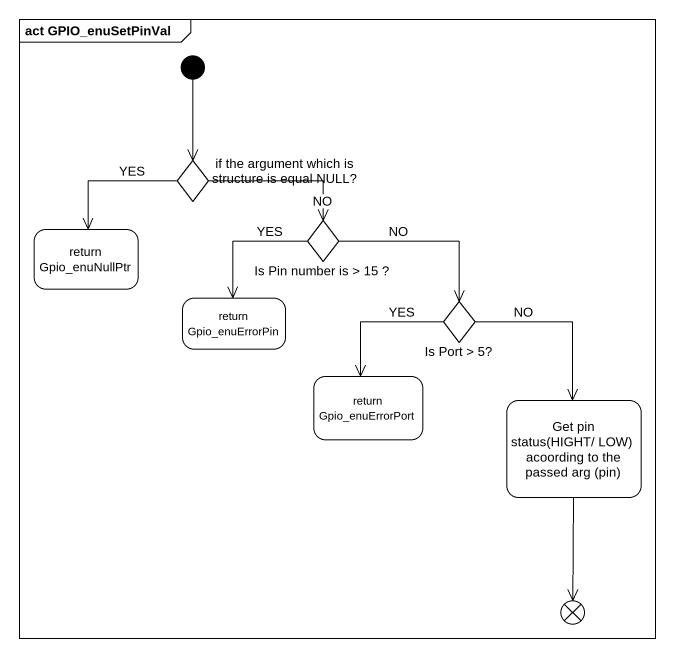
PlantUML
@startuml
mainframe act GPIO_enuSetPinVal
hide empty description
state "if the argument which is structure is equal NULL?" as if_the_argument_which_is <<choice>>
state "return Gpio_enuNullPtr" as return_Gpio_enuNullPtr
state "Is Pin number is > 15 ?" as Is_Pin_number_is_15 <<choice>>
state "return Gpio_enuErrorPin" as return_Gpio_enuErrorPin
state "Is Port > 5?" as Is_Port_5 <<choice>>
state "return Gpio_enuErrorPort" as return_Gpio_enuErrorPort
state "Get pin status(HIGHT/ LOW) acoording to the passed arg (pin)" as Get_pin_status_HIGHT_LOW
state flowfinal1 <<end>>
[*] --> if_the_argument_which_is
if_the_argument_which_is --> return_Gpio_enuNullPtr : YES
if_the_argument_which_is -right-> Is_Pin_number_is_15 : NO
Is_Pin_number_is_15 --> return_Gpio_enuErrorPin : YES
Is_Pin_number_is_15 -right-> Is_Port_5 : NO
Is_Port_5 --> return_Gpio_enuErrorPort : YES
Is_Port_5 --> Get_pin_status_HIGHT_LOW : NO
Get_pin_status_HIGHT_LOW --> flowfinal1
@enduml
